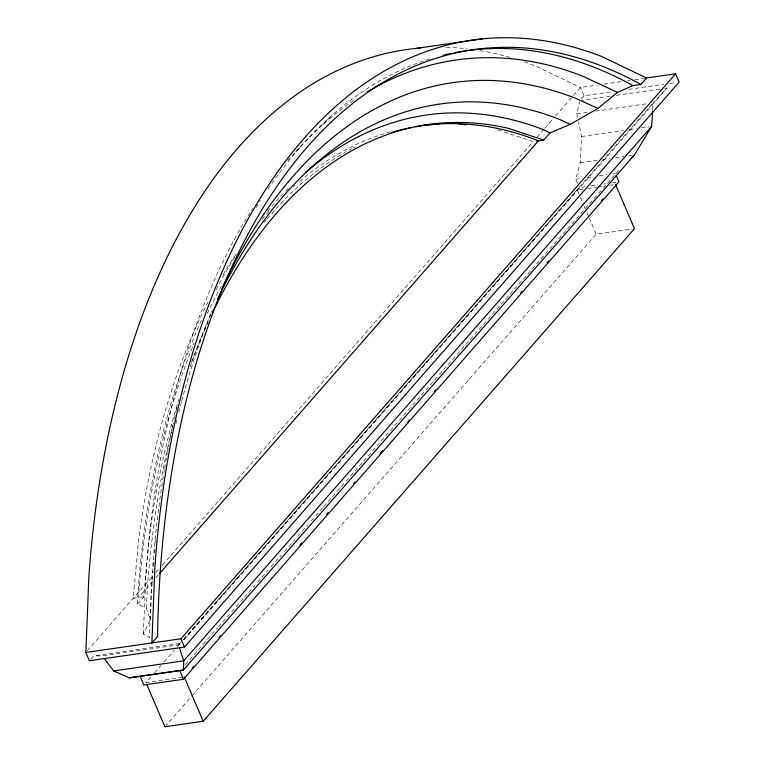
<?xml version="1.0" encoding="UTF-8"?>
<svg xmlns="http://www.w3.org/2000/svg" width="765" height="765" viewBox="0 0 765 765"><rect width="100%" height="100%" fill="white"/><g stroke="black" fill="none" stroke-linecap="round" stroke-linejoin="round"><path stroke-width="0.57" stroke-dasharray="3.83 2.87" d="M164.418 469.538A736.896 412.096 81.8 0 0 149.634 637.608L143.313 633.965L150.303 619.727L146.431 608.328L137.557 603.939L137.805 594.08A678.947 379.689 81.8 0 1 202.543 317.628M143.313 633.965L145.952 574.525A729.188 407.793 81.8 0 1 252.536 208.577M146.431 608.328L147.272 589.442A687.907 384.699 81.8 0 1 173.062 424.957M150.303 619.727L152.159 581.668A707.223 395.505 81.8 0 1 152.981 570.948M577.556 183.428L575.777 179.287L580.243 162.735L581.591 136.505L578.512 121.778M652.688 109.93L653.138 102.864L667.004 88.052L664.642 88.396M137.557 603.939L143.763 596.843L149.232 537.805A669.289 374.286 81.8 0 1 178.895 399.311M577.565 117.246L576.848 113.842L579.574 101.707M87.401 650.671L152.885 575.882M156.031 572.287L158.393 569.59M162.333 565.096L533.148 141.573L497.298 129.715M537.03 137.136L544.011 129.161M544.795 128.271L554.883 116.749M555.658 115.859L572.736 96.352M573.511 95.472L580.501 87.487L597.006 85.116M152.656 581.419L138.484 597.608A666.286 372.612 81.8 0 1 194.128 343.131M155.802 577.824L158.957 574.228M90.815 659.124L93.626 655.911L180.808 643.355L178.551 644.905L102.271 655.892L93.626 655.911M581.228 98.991L584.049 95.778L612.23 91.724M178.551 644.905L182.491 640.41M183.275 639.511L216.332 601.759M217.117 600.86L653.138 102.864M150.686 677.159L145.962 682.552L183.103 677.197M154.616 672.665L160.908 665.473M164.064 661.878L174.296 650.193M177.442 646.597L180.588 643.002M183.734 639.406L579.335 187.578L585.158 186.737M183.954 639.76L667.004 88.052M185.426 664.689L217.652 627.874M218.436 626.975L243.595 598.249M244.379 597.35L254.602 585.674M257.738 582.089L267.96 570.413M271.106 566.827L281.329 555.151M284.465 551.565L294.688 539.889M297.834 536.303L308.046 524.627M311.192 521.032L322.983 507.568M323.777 506.669L336.351 492.306M337.136 491.407L349.71 477.044M350.494 476.146L385.082 436.643M385.876 435.744L398.45 421.381M399.234 420.482L411.809 406.119M412.603 405.221L425.177 390.858M425.962 389.959L438.536 375.596M439.33 374.697L619.545 169.534M164.905 726.75L190.877 697.087M191.661 696.188L596.165 234.195L632.148 229.012M299.689 147.874L291.637 156.05A729.188 407.793 81.8 0 0 285.68 163.022M322.811 124.571L331.197 116.06M604.082 84.093L622.949 81.377M627.673 80.698L630.025 80.363M634.749 79.675L645.364 78.154M628.667 89.352L663.886 84.284M669.758 83.442L675.629 82.591M579.822 100.607L610.451 96.199M616.341 95.348L659.927 89.075M576.848 113.842L588.591 112.159M595.629 111.145L647.267 103.705M581.591 136.505L623.609 130.461M629.442 129.62L636.451 128.606M641.118 127.937L649.284 126.761M580.243 162.735L597.914 160.191M602.619 159.512L609.686 158.498M615.576 157.647L623.819 156.462M628.534 155.783L632.072 155.276M575.777 179.287L581.61 178.446M587.434 177.614L593.267 176.772M599.091 175.931L607.247 174.755M613.071 173.923L615.404 173.588M590.991 185.895L597.981 184.891M603.805 184.049L606.138 183.715M611.962 182.883L616.628 182.204M583.026 189.156L577.221 189.988L579.994 196.462M587.663 188.486L596.949 187.148M598.115 186.985L605.077 185.981M609.724 185.312L614.362 184.642M143.763 596.843L133.196 598.364L138.666 539.325A669.289 374.286 81.8 0 1 208.357 301.286M584.049 95.778L580.501 87.487L535.691 66.058A746.554 417.499 81.8 0 0 522.313 61.2M580.453 197.533L583.685 205.087M584.154 206.158L585.072 208.319M586.927 212.632L588.773 216.944M589.232 218.015L596.165 234.195M164.609 468.381A736.896 412.096 81.8 0 1 167.248 453.454M167.459 452.316A736.896 412.096 81.8 0 1 168.319 447.764M168.53 446.626A736.896 412.096 81.8 0 1 169.189 443.231M169.887 439.712A736.896 412.096 81.8 0 1 174.066 419.947M174.315 418.79A736.896 412.096 81.8 0 1 175.893 411.895M176.16 410.748A736.896 412.096 81.8 0 1 176.964 407.324M256.084 207.497A736.896 412.096 81.8 0 1 260.416 200.573M268.008 189.041A736.896 412.096 81.8 0 1 432.703 58.064M207.296 313.478A666.286 372.612 81.8 0 1 221.879 285.211M264.155 222.424A666.286 372.612 81.8 0 1 266.411 219.708M267.157 218.809A666.286 372.612 81.8 0 1 270.188 215.252M271.718 213.492A666.286 372.612 81.8 0 1 352.139 148.534M353.201 147.98A666.286 372.612 81.8 0 1 355.343 146.89M223.093 274.597A669.289 374.286 81.8 0 1 236.136 253.894M261.993 219.421A669.289 374.286 81.8 0 1 265.694 215.108M266.43 214.257A669.289 374.286 81.8 0 1 268.802 211.58M293.368 186.861A669.289 374.286 81.8 0 1 295.051 185.36M299.564 181.439A669.289 374.286 81.8 0 1 391.374 131.504M191.451 362.409A669.289 374.286 81.8 0 1 208.596 321.032M295.606 151.594A729.188 407.793 81.8 0 1 356.098 98.905M153.373 566.196A707.223 395.505 81.8 0 1 154.004 559.081M154.568 553.181A707.223 395.505 81.8 0 1 154.922 549.643M155.658 542.586A707.223 395.505 81.8 0 1 155.907 540.243M175.998 423.447A707.223 395.505 81.8 0 1 177.097 418.914M178.781 412.144A707.223 395.505 81.8 0 1 181.401 402.103M181.707 400.946A707.223 395.505 81.8 0 1 212.441 310.169M190.236 366.846A687.907 384.699 81.8 0 1 210.844 313.86M216.17 289.581A678.947 379.689 81.8 0 1 236.328 254.487M267.463 211.465A678.947 379.689 81.8 0 1 284.81 192.091M285.632 191.24A678.947 379.689 81.8 0 1 288.95 187.874M446.177 47.325A746.554 417.499 81.8 0 1 467.252 48.807M480.2 50.624A746.554 417.499 81.8 0 1 510.035 57.385"/><path stroke-width="1.15" d="M646.54 77.982L640.869 84.456A736.896 412.096 81.8 0 0 157.561 636.47L151.891 642.944L154.912 566.884A746.554 417.499 81.8 0 1 601.739 56.543L646.54 77.982L675.6 73.794L679.148 82.085L184.499 647.047L89.4 660.731L85.852 652.449L88.874 576.389A746.554 417.499 81.8 0 1 420.635 48.004M104.403 658.703L113.679 670.924L129.237 677.847L183.418 670.044L634.424 154.932L651.617 126.426L652.612 111.107M159.742 573.329L538.426 140.808A666.286 372.612 81.8 0 0 415.29 126.789M536.313 141.114L543.714 140.052L549.93 132.947L570.154 124.37L597.991 108.41L617.498 92.374L632.951 85.594L640.869 84.456M85.852 652.449L180.951 638.756L675.6 73.794M651.617 126.426L183.715 660.845L183.418 670.044L129.237 677.847M192.139 668.046L193.708 666.248M218.895 637.484L220.463 635.686M299.947 544.91L301.525 543.112M326.703 514.348L328.281 512.55M353.468 483.786L355.036 481.988M380.224 453.224L382.586 450.528M407.764 421.764L409.342 419.966M434.52 391.202L436.098 389.404M520.305 293.234L521.873 291.436M547.061 262.672L548.629 260.875M601.357 200.65L602.935 198.852M140.291 676.671L143.849 684.962L183.476 679.263L618.962 181.869L616.294 175.654M146.88 684.704L164.905 726.75L203.213 721.232L634.472 228.678L615.529 184.48M631.115 158.183L634.424 154.932M416.026 48.425L482.074 38.919M113.679 670.924L183.715 660.845L179.584 648.089M543.714 140.052L507.864 128.195A669.289 374.286 81.8 0 0 212.135 313.478M597.991 108.41L575.443 98.216A707.223 395.505 81.8 0 0 222.013 288.424M617.498 92.374L582.385 76.06A729.188 407.793 81.8 0 0 367.257 91.886M570.154 124.37L558.995 119.197A687.907 384.699 81.8 0 0 217.346 299.651M549.93 132.947L544.164 129.964A678.947 379.689 81.8 0 0 305.216 172.737M180.951 638.756L184.499 647.047M184.269 677.035L203.213 721.232M179.918 670.972L183.476 679.263M391.546 132.422A666.286 372.612 81.8 0 1 411.866 127.42M442.954 55.271A736.896 412.096 81.8 0 1 452.153 53.187M454.458 52.718A736.896 412.096 81.8 0 1 632.951 85.594M423.686 125.278A669.289 374.286 81.8 0 1 426.019 125.03M428.362 124.8A669.289 374.286 81.8 0 1 438.928 124.121M459.057 124.284A669.289 374.286 81.8 0 1 466.038 124.781"/></g></svg>
